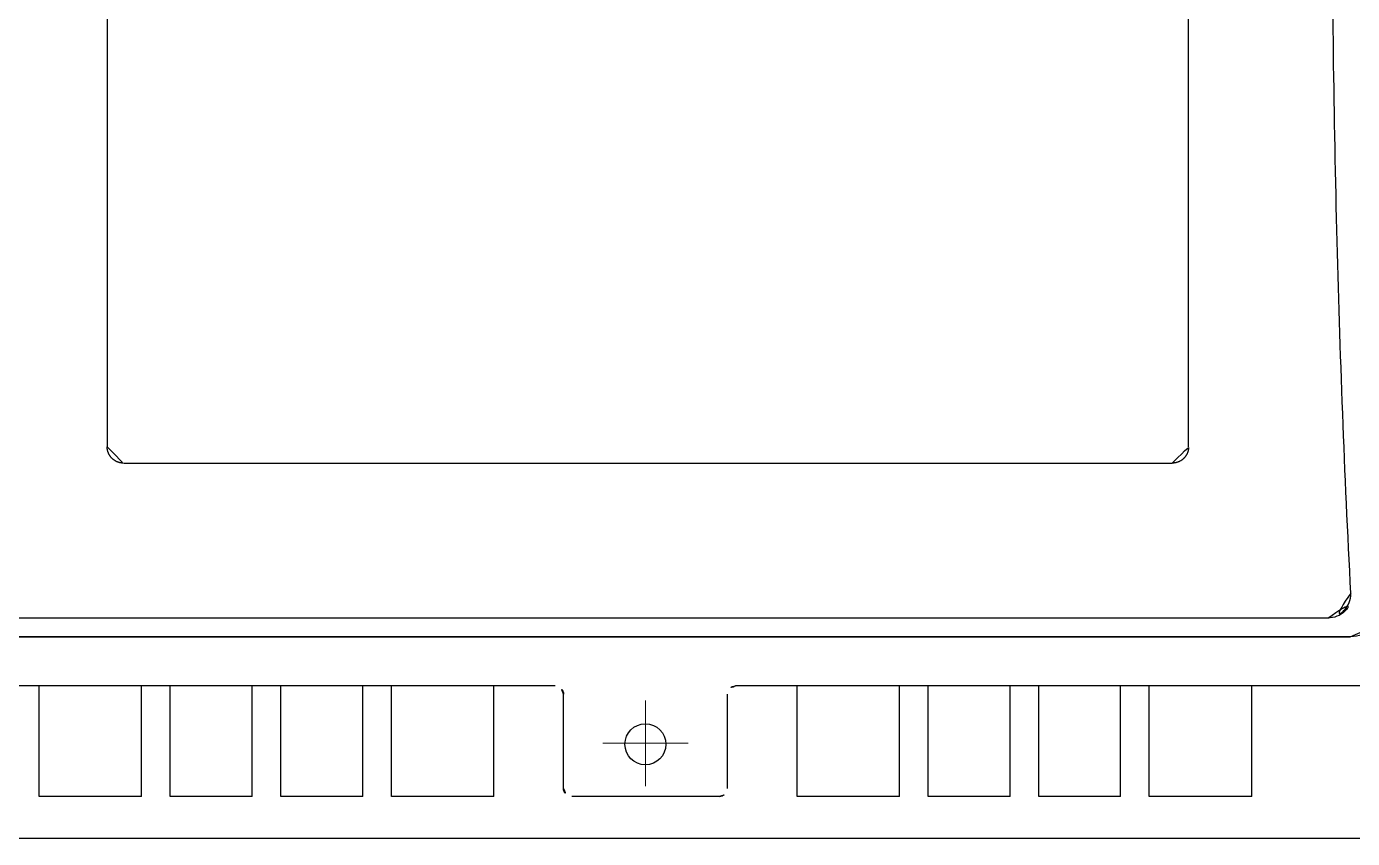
# Model space of a CAD drawing. Extents: x 16296660632 to 16296676784, y -37409619871 to -37409616699.
# Drawn here: x 16296675416.2 to 16296675578.1, y -37409617447.4 to -37409617348.3 of the extents above; entities that cross this region are included whole.
import ezdxf

# ---------------------------------------------------------------- set-up
doc = ezdxf.new("R2010")
doc.units = 0
doc.header["$LTSCALE"] = 10
doc.header["$MEASUREMENT"] = 0
doc.linetypes.add('CENTER2', pattern=[28.575000000000003, 19.05, -3.175, 3.175, -3.175])
doc.layers.get('0').update_dxf_attribs({"linetype": 'CONTINUOUS'})
for name, color, linetype in [('BODY', 7, 'CONTINUOUS'), ('MAKE2D VISIBLE LINES', 7, 'CONTINUOUS'), ('MAKE2D VISIBLE LINES - TANGENT', 7, 'CONTINUOUS')]:
    doc.layers.add(name, color=color, linetype=linetype)

msp = doc.modelspace()

# ---------------------------------------------------------------- linework, layer by layer
at = {"color": 1}
for p, q in [((16296675577.766, -37409617422.76904), (16296675405.766, -37409617422.76904)), ((16296675405.766, -37409617422.76904), (16296675577.766, -37409617422.76904)), ((16296675480.766, -37409617428.76904), (16296675401.766, -37409617428.76904)), ((16296675417.766, -37409617442.26904), (16296675417.766, -37409617428.76904)), ((16296675430.266, -37409617442.26904), (16296675430.266, -37409617428.76904)), ((16296675433.766, -37409617442.26904), (16296675433.766, -37409617428.76904)), ((16296675443.766, -37409617442.26904), (16296675443.766, -37409617428.76904)), ((16296675447.266, -37409617442.26904), (16296675447.266, -37409617428.76904)), ((16296675457.266, -37409617442.26904), (16296675457.266, -37409617428.76904)), ((16296675460.766, -37409617442.26904), (16296675460.766, -37409617428.76904)), ((16296675473.266, -37409617442.26904), (16296675473.266, -37409617428.76904)), ((16296675481.766, -37409617441.26904), (16296675481.766, -37409617429.76904)), ((16296675501.766, -37409617441.26904), (16296675501.766, -37409617429.76904)), ((16296675581.766, -37409617428.76904), (16296675502.766, -37409617428.76904)), ((16296675510.266, -37409617442.26904), (16296675510.266, -37409617428.76904)), ((16296675522.766, -37409617442.26904), (16296675522.766, -37409617428.76904)), ((16296675526.266, -37409617442.26904), (16296675526.266, -37409617428.76904)), ((16296675536.266, -37409617442.26904), (16296675536.266, -37409617428.76904)), ((16296675539.766, -37409617442.26904), (16296675539.766, -37409617428.76904)), ((16296675549.766, -37409617442.26904), (16296675549.766, -37409617428.76904)), ((16296675553.266, -37409617442.26904), (16296675553.266, -37409617428.76904)), ((16296675565.766, -37409617442.26904), (16296675565.766, -37409617428.76904)), ((16296675430.266, -37409617442.26904), (16296675417.766, -37409617442.26904)), ((16296675443.766, -37409617442.26904), (16296675433.766, -37409617442.26904)), ((16296675457.266, -37409617442.26904), (16296675447.266, -37409617442.26904)), ((16296675473.266, -37409617442.26904), (16296675460.766, -37409617442.26904)), ((16296675500.766, -37409617442.26904), (16296675482.766, -37409617442.26904)), ((16296675522.766, -37409617442.26904), (16296675510.266, -37409617442.26904)), ((16296675536.266, -37409617442.26904), (16296675526.266, -37409617442.26904)), ((16296675549.766, -37409617442.26904), (16296675539.766, -37409617442.26904)), ((16296675565.766, -37409617442.26904), (16296675553.266, -37409617442.26904))]:
    msp.add_line(p, q, dxfattribs=at)
at = {"color": 1, "linetype": 'CENTER2', "lineweight": 5, "ltscale": 0.1}
for p, q in [((16296675491.766, -37409617430.5535), (16296675491.766, -37409617440.98457)), ((16296675496.98153, -37409617435.76904), (16296675486.55046, -37409617435.76904))]:
    msp.add_line(p, q, dxfattribs=at)
at = {"color": 1}
msp.add_circle((16296675491.766, -37409617435.88435), 2.5, dxfattribs=at)
for centre, radius, start, end in [((16296675577.766, -37409617418.76904), 4, 270, 0), ((16296675577.766, -37409617418.76904), 4, 270, 0), ((16296675480.766, -37409617429.76904), 1, 0, 90), ((16296675502.766, -37409617429.76904), 1, 90, 180), ((16296675482.766, -37409617441.26904), 1, 180, 270), ((16296675500.766, -37409617441.26904), 1, 270, 0)]:
    msp.add_arc(centre, radius, start, end, dxfattribs=at)
at = {"layer": 'BODY'}
msp.add_line((16296675601.92547, -37409617447.37697), (16296675381.88832, -37409617447.37697), dxfattribs=at)
at = {"layer": 'MAKE2D VISIBLE LINES'}
for p, q in [((16296675426.06495, -37409617313.56633), (16296675426.06495, -37409617399.57726)), ((16296675558.06495, -37409617399.57726), (16296675558.06495, -37409617313.60332)), ((16296675428.06465, -37409617401.57695), (16296675556.06526, -37409617401.57695)), ((16296675492.06495, -37409617420.48568), (16296675409.08723, -37409617420.48568)), ((16296675575.04268, -37409617420.48568), (16296675492.06495, -37409617420.48568))]:
    msp.add_line(p, q, dxfattribs=at)
for points, weights, knots in [([(16296675426.06495, -37409617399.57726), (16296675426.06492, -37409617400.40557), (16296675426.65062, -37409617400.99129), (16296675427.23634, -37409617401.57699), (16296675428.06465, -37409617401.57695)], [1, 0.9238771325799412, 1, 0.9238771325695764, 1], [0, 0, 0, 1.570578906392271, 1.570578906392271, 3.141157812893131, 3.141157812893131, 3.141157812893131]), ([(16296675556.06526, -37409617401.57695), (16296675556.89357, -37409617401.57699), (16296675557.47929, -37409617400.99129), (16296675558.06499, -37409617400.40557), (16296675558.06495, -37409617399.57726)], [1, 0.9238771325695919, 1, 0.9238771325799684, 1], [0, 0, 0, 1.570578906500796, 1.570578906500796, 3.141157812893073, 3.141157812893073, 3.141157812893073])]:
    msp.add_rational_spline(points, weights, degree=2, knots=knots, dxfattribs=at)
msp.add_open_spline([(16296675575.04268, -37409617420.48568), (16296675575.804, -37409617420.48568), (16296675576.56634, -37409617420.19502), (16296675577.71604, -37409617419.09502), (16296675578.06167, -37409617418.31483), (16296675578.06167, -37409617417.49206)], degree=3, knots=[-13.76554495967375, -13.76554495967375, -13.76554495967375, -13.76554495967375, -11.40995269565421, -11.40995269565421, -9.039723715274228, -9.039723715274228, -9.039723715274228, -9.039723715274228], dxfattribs=at)
at = {"layer": 'MAKE2D VISIBLE LINES - TANGENT'}
msp.add_line((16296675409.22389, -37409617420.46756), (16296675574.90601, -37409617420.46756), dxfattribs=at)
for points, knots in [([(16296675577.86138, -37409617417.4655), (16296675577.4783, -37409617410.15279), (16296675576.81259, -37409617395.38114), (16296675575.86452, -37409617365.2617), (16296675575.3959, -37409617327.10477), (16296675575.85935, -37409617288.90658), (16296675576.8077, -37409617258.70278), (16296675577.47615, -37409617243.84552), (16296675577.86138, -37409617236.4884)], [0, 0, 0, 0, 21.96813515354306, 44.35898681626419, 90.40088546235891, 136.4388827038098, 158.9532262794295, 181.0547661987476, 181.0547661987476, 181.0547661987476, 181.0547661987476]), ([(16296675577.86138, -37409617417.4655), (16296675577.86679, -37409617418.24865), (16296675577.55654, -37409617419.02023), (16296675576.47407, -37409617420.13028), (16296675575.70538, -37409617420.46603), (16296675574.90601, -37409617420.46756)], [0, 0, 0, 0, 0.5009093822576238, 0.5009093822576238, 1, 1, 1, 1])]:
    msp.add_open_spline(points, degree=3, knots=knots, dxfattribs=at)

doc.saveas('drawing.dxf')
